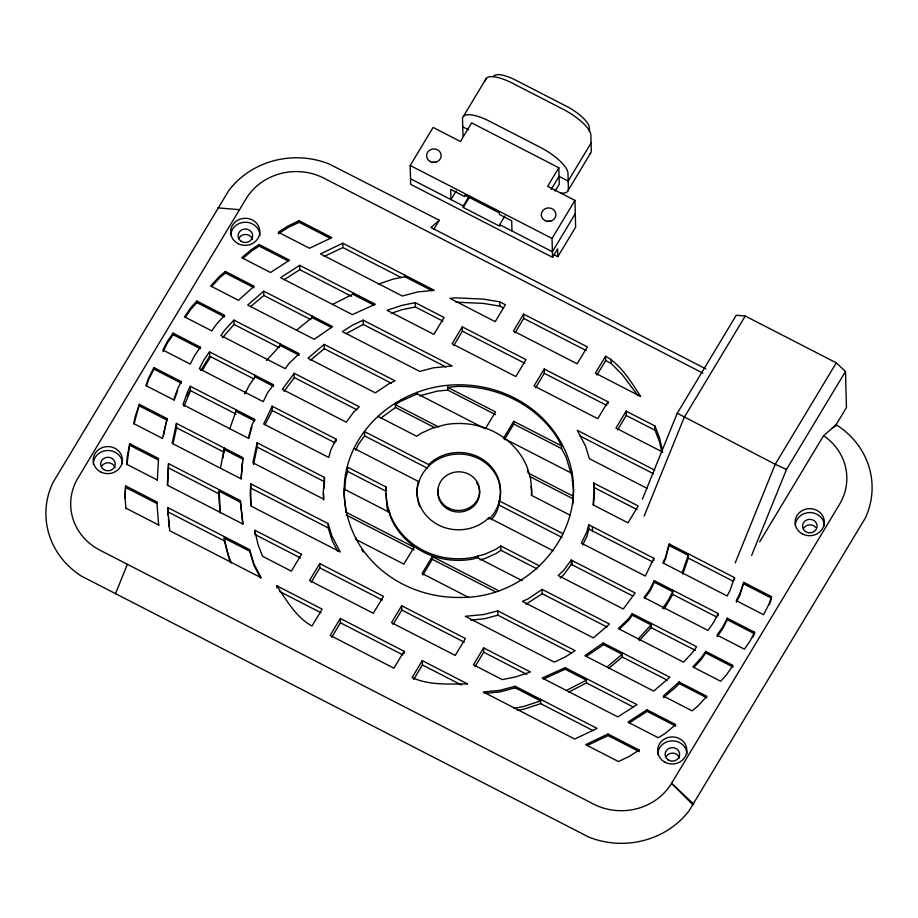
<?xml version="1.0" encoding="UTF-8"?>
<svg xmlns="http://www.w3.org/2000/svg" width="918" height="918" viewBox="0 0 918 918"><rect width="100%" height="100%" fill="white"/><g stroke="black" fill="none" stroke-linecap="round" stroke-linejoin="round"><path stroke-width="1.38" d="M158.699 525.28L156.794 501.905L125.605 485.863L125.009 496.627L125.927 508.492M125.043 498.199L125.605 485.863M126.925 464.554L129.759 443.704L158.539 458.507L157.311 480.171M168.522 463.647L167.328 485.174L242.937 524.075L240.378 500.608L168.522 463.647L167.661 485.461M219.172 489.707L218.989 499.403L220.125 512.772M250.763 483.809L250.166 494.572L251.153 506.151L340.222 551.97L331.983 536.204L328.139 523.604L250.763 483.809L250.821 505.325M241.147 478.966L242.582 461.02M324.433 477.417L323.17 493.379L323.813 499.243L252.875 462.752L257.109 442.774L324.433 477.417L324.524 480.653M323.595 493.7L323.538 500.035M324.02 488.376L324.547 481.732L257.212 447.089L257.109 442.774M344.457 487.71L344.066 494.595L345.994 512.198L414.064 547.208L403.886 564.122L356.069 539.52L356.023 537.948M344.675 490.705L345.616 478.863L347.635 471.45L347.52 467.136L386.168 487.022L386.26 490.258M386.168 487.022L385.744 492.346L387.029 504.074L390.494 515.411A73.015 67.657 -1.5 0 0 472.426 557.547L484.67 554.3L496.133 549.125L500.803 545.981L539.451 565.867M386.076 493.999L387.144 508.388L388.348 512.324M572.752 504.154L573.061 494.561M593.498 505.198L594.451 493.218L593.694 483.04L638.205 505.944L628.027 522.847L593.074 504.866L594.336 488.904L593.694 483.04M129.759 443.704L127.258 456.223L126.81 464.336L157.196 479.965M134.039 423.978L139.398 404.368L167.179 418.665L165.974 423.795M163.393 435.901L165.561 424.977M173.054 443.612L176.554 427.742L176.44 423.428L243.018 457.68L240.998 478.783L172.125 443.36L176.44 423.428M220.538 467.618L224.141 449.51L243.063 459.241M223.097 457.83L224.095 447.938M253.517 464.451L257.212 447.089M248.721 438.517L251.945 426.686M354.314 448.489L418.551 481.525L417.575 485.106A41.723 38.659 -1.5 0 0 438.391 524.958A41.723 38.659 -1.5 0 0 486.012 520.311L488.789 517.66L553.015 550.697M491.199 519.772C497.326 513.564 499.197 505.359 499.943 497.177A41.723 38.659 -1.5 0 0 479.116 457.325A41.723 38.659 -1.5 0 0 431.494 461.972L428.729 464.623L428.775 466.183M499.977 498.749C498.451 506.116 495.043 513.231 489.592 518.498M588.771 524.798L586.797 532.004L581.404 543.146L645.331 576.045L653.845 558.282L588.771 524.798L588.886 529.112L586.912 536.319L582.712 544.994M669.188 544.007L665.596 557.169L662.83 562.872L727.148 595.977L730.085 590.251L734.503 577.606L669.188 544.007L665.642 558.729L663.427 563.296M139.398 404.368L135.187 416.405L133.753 423.611L162.532 438.425L167.179 418.665M146.444 385.881L148.693 379.444L153.983 369.128L153.937 367.556L181.248 381.613L181.294 383.185L153.983 369.128M174.225 400.191L177.771 390.058M184.002 406.444L190.462 390.62L190.347 386.306L254.676 419.388L254.722 420.96L235.903 411.298L235.869 409.738M229.821 428.706L235.903 411.298M682.154 572.775L688.236 555.356L669.233 545.579M682.694 574.175L688.305 558.098L688.19 553.784M743.775 582.368L739.782 593.785L736.259 600.659L763.558 614.716L768.848 604.411L771.556 596.666L743.775 582.368L739.816 595.357L736.293 602.231M769.341 604.687L771.602 598.226L743.81 583.94M115.404 593.969L127.361 564.283M642.382 499.197L677.243 413.261L736.247 315.253L745.255 316.021L836.298 362.851L845.501 371.457L846.442 407.546L835.38 425.929M644.184 516.031L684.174 417.472L745.255 316.021M735.226 562.872L775.217 464.301L836.298 362.851M751.635 555.39L786.496 469.465L845.501 371.457M254.676 419.388L251.911 425.114L248.319 438.253L183.003 404.654L187.421 392.032L190.347 386.306M336.103 439.125L330.709 450.268L328.736 457.474L263.661 424.001L272.176 406.238L336.103 439.125L336.16 441.283M355.656 450.268L358.72 443.945L364.607 435.889L364.492 431.575L428.729 464.623M654.236 580.624L649.933 589.494L644.046 597.538L707.973 630.425L713.665 622.278L718.163 613.511L654.236 580.624L654.27 582.196L649.978 591.054L644.929 597.951M153.937 367.556L148.659 377.872L145.951 385.594L173.743 399.892L177.725 388.486L181.248 381.613M162.968 351.605L167.466 342.839L173.146 334.703L173.112 333.131L200.422 347.176L200.468 348.748M200.744 370.585L209.637 356.173L209.522 351.858L273.461 384.745L273.495 386.317L255.089 376.85L255.043 375.278M265.05 424.667L272.29 410.553L272.176 406.238M672.642 590.09L672.756 594.405L664.196 608.99M727.263 618.193L722.764 626.96L717.084 635.107L744.395 649.152L750.086 641.005L754.573 632.238L727.263 618.193L727.308 619.765L722.81 628.52L717.119 636.667M752.691 637.562L753.976 635.061M186.916 395.956L189.877 391.045M202.43 370.184L210.555 356.689M554.128 254.802L557.834 256.707L557.628 248.858L552.533 257.304L410.69 184.346L410.197 165.481L433.101 127.43L460.423 141.475L471.623 122.874L558.832 167.742L559.269 184.197L555.069 191.173M463.383 116.391L486.288 78.351M456.143 191.001L450.979 199.596L450.704 189.406L464.715 196.613L464.669 195.041L499.369 212.896L499.415 214.456L511.705 220.779L511.969 230.969M433.893 229.293L439.32 220.274L329.241 164.035A82.402 76.355 -1.5 0 0 228.628 190.772L52.774 482.879A82.402 76.355 -1.5 0 0 81.22 575.999L588.759 837.067A82.402 76.355 -1.5 0 0 689.372 810.33L865.226 518.222A82.402 76.355 -1.5 0 0 836.78 425.114L836.091 424.759L823.561 435.729L759.668 541.861M504.854 216.051L499.679 224.646L499.725 226.218L463.303 207.479L463.269 205.919L468.444 197.313M463.303 207.479L469.959 196.429M319.751 563.583L309.561 580.497L373.293 613.281L383.472 596.367L319.751 563.583L319.866 567.898L311.133 582.402M462.27 326.854L452.092 343.757L515.824 376.541L526.003 359.626L462.27 326.854L462.385 331.168L453.664 345.661M558.832 167.742L547.633 186.343L574.955 200.388L575.643 227.102L557.834 256.707M551.225 189.383L559.062 176.359L568.162 181.041L591.066 142.99M567.519 191.46L590.423 153.409M552.533 257.304L552.039 238.439L574.955 200.388M575.299 213.71L552.395 251.762L499.679 224.646M340.349 618.48L330.17 635.394L393.902 668.178L404.081 651.264L340.349 618.48L340.463 622.794L331.742 637.299M523.604 314.105L513.426 331.019L577.147 363.792L587.336 346.889L523.604 314.105L523.719 318.42L514.987 332.913M485.324 428.832L495.502 411.93L447.697 387.339L457.21 386.409A114.739 106.316 -1.5 0 1 557.364 437.92L561.518 445.884L513.713 421.293L503.534 438.207M401.682 605.742L391.504 622.645L455.236 655.429L465.415 638.515L401.682 605.742L401.797 610.057L393.065 624.55M544.213 369.002L534.035 385.916L597.756 418.688L607.945 401.774L544.213 369.002L544.328 373.316L535.596 387.809M499.071 590.94L432.275 556.572L422.085 573.486L468.65 597.434M422.888 575.024L432.344 559.314L432.275 556.572M504.338 439.745L513.782 424.047L513.713 421.293M605.536 356.253L595.357 373.167L640.695 396.484C630.964 381.899 621.314 364.916 605.536 356.253L605.65 360.567L596.93 375.06M422.291 660.627L412.113 677.541C429.096 685.528 449.246 683.91 467.618 683.956L422.291 660.627L422.406 664.953L413.674 679.446M483.614 647.89L473.436 664.793L502.238 679.607L515.514 676.945L530.443 671.976L483.614 647.89L483.729 652.205L475.008 666.697M662.498 450.841L659.491 437.806L654.959 425.963L626.145 411.149L615.967 428.063L662.796 452.149M617.539 429.957L626.26 415.464L626.145 411.149M173.112 333.131L167.42 341.278L162.934 350.033L190.244 364.09L194.731 355.323L200.422 347.176M185.275 317.33L191.219 308.815L196.9 302.619L196.865 301.047L224.646 315.344L216.269 324.479L211.806 330.882L184.484 316.825L191.173 307.243L196.865 301.047M209.522 351.858L203.842 360.005L199.344 368.772L263.271 401.659L267.574 392.789L273.461 384.745M222.512 337.744L234.021 324.421L233.906 320.107L299.234 353.705L289.032 363.448L285.234 368.646L220.905 335.563L224.623 330.228L233.906 320.107M255.089 376.85L249.398 384.998L244.911 393.753L244.865 392.181M283.995 391.458L294.322 377.585L294.208 373.27L359.282 406.754L353.694 412.102L346.293 422.211L282.365 389.324L294.208 373.27M662.498 608.577L668.189 600.418L672.676 591.662L654.27 582.196M705.701 651.401L701.237 657.793L692.86 666.938L720.641 681.236L726.322 675.04L733.023 665.447L705.701 651.401L705.747 652.973L701.283 659.365L693.836 667.489M571.226 560.06L563.824 570.181L558.224 575.529L623.299 609.001L635.141 592.959L571.226 560.06L571.34 564.375L563.927 574.496L560.198 578.065M632.273 613.637L628.474 618.824L618.273 628.566L683.6 662.176L692.883 652.055L696.601 646.72L632.273 613.637L632.307 615.209L628.509 620.396L619.34 629.163M211.588 286.611L219.551 277.924L225.426 273.002L225.38 271.43L254.16 286.232L238.451 300.301L210.658 286.003L219.517 276.352L225.38 271.43M266.472 360.533L280.265 345.501L280.219 343.929M638.24 638.917L651.114 624.883L632.307 615.209M639.238 640.661L651.195 627.625L651.08 623.311M679.068 681.971L663.335 696.051L692.126 710.853L697.99 705.919L706.86 696.269L679.068 681.971L679.113 683.543L675.602 687.352L663.381 697.611M381.039 417.988L395.474 407.477L395.36 403.163M603.229 642.956L584.881 655.681L653.742 691.105L669.807 677.209L603.229 642.956L603.275 644.528L601.887 645.859L586.051 656.496M439.32 220.274L431.012 227.515L705.827 368.875M242.8 258.417L251.98 250.717L259.197 246.081L259.163 244.509L289.549 260.15L270.523 272.508L241.744 257.706L251.934 249.145L259.163 244.509M263.753 291.167L247.711 305.063L314.289 339.304L332.626 326.601L263.753 291.167L263.868 295.481L250.557 306.658M296.457 330.262L312.04 317.559L312.005 315.987M324.146 344.376L308.012 358.227L375.347 392.858L389.347 383.46L395.084 380.867L324.146 344.376L324.261 348.691L310.41 360.326M607.452 666.64L622.197 654.259L603.275 644.528M608.577 668.499L622.266 657.013L622.152 652.698M646.983 709.775L627.958 722.133L658.344 737.774L665.561 733.138L675.763 724.577L646.983 709.775L646.215 712.012L629.14 722.971M500.803 545.981L500.918 550.295L496.248 553.439L484.784 558.614L480.045 559.865M542.159 589.413L528.16 598.823L522.422 601.405L593.361 637.895L609.495 624.056L542.159 589.413L542.274 593.728L525.98 604.17M832.075 428.258L836.78 425.114M278.361 233.792L287.942 227.641L299.119 222.317L330.641 238.531M299.681 265.359L280.518 277.649L352.363 314.599L375.301 304.248L299.681 265.359L299.796 269.674L284.224 279.657M332.408 304.501L352.753 294.208L374.085 305.178M346.097 333.636L363.264 324.467L445.964 367.005M586.338 678.586L586.453 682.9L568.77 692.115M639.18 750.063L629.599 756.202L618.422 761.527L585.65 744.67L608.003 734.021L639.18 750.063L639.226 751.624L608.037 735.582L586.935 745.645M299.073 220.745L287.908 226.08L278.326 232.22L309.504 248.262L331.857 237.613L299.073 220.745L299.119 222.317M342.781 243.236L320.439 253.884L402.325 296.009L417.759 291.913L434.271 290.295L342.781 243.236L342.896 247.55L401.189 277.534M324.272 256.42L342.896 247.55M363.149 320.152L351.973 325.477L342.391 331.616L419.767 371.423L433.365 367.808L452.218 365.972L363.149 320.152L363.264 324.467M566.119 690.6L586.384 680.146L565.178 669.245L543.525 679.022M484.061 428.19L417.265 393.833L400.064 401.591L395.394 404.723L438.712 427.008M565.144 667.673L542.205 678.023L617.825 716.924L636.989 704.634L565.144 667.673L565.178 669.245M378.273 284.11L393.512 279.038L404.918 276.743L431.873 290.604M391.252 313.267L402.107 309.653L415.384 306.979L442.924 321.151M593.418 730.774L540.656 703.636L524.144 709.121L517.809 710.394M419.515 395.842L437.393 391.102L447.766 390.081L495.571 414.672M522.204 580.681L477.612 557.754L472.46 559.119A73.015 67.657 -1.5 0 1 390.54 516.972L389.037 510.637M497.74 610.86L484.142 614.475L465.288 616.311L554.357 662.13L565.534 656.806L575.116 650.655L497.74 610.86L497.854 615.175L571.421 653.019M497.854 615.175L484.256 618.789L470.785 620.098M515.182 686.274L499.748 690.37L483.235 691.977L574.725 739.047L597.067 728.399L515.182 686.274L515.216 687.834L540.587 700.882L524.075 706.378L513.942 708.421M515.216 687.834L499.794 691.942L484.647 693.423M415.269 302.665L401.992 305.338L387.063 310.307L433.881 334.393L444.071 317.479L415.269 302.665L415.384 306.979M455.994 302.183L483.247 303.388L499.92 306.176L503.271 307.897M217.91 207.881L239.495 209.694M499.805 301.861L483.132 299.073L455.879 297.868L449.889 298.327L495.215 321.644L505.393 304.742L499.805 301.861L499.92 306.176M786.496 469.465L775.217 464.301L677.243 413.261M462.741 126.81L468.432 129.736M410.197 165.481L552.039 238.439M410.553 178.792L463.269 205.919M702.958 373.156L324.02 178.218A57.375 53.152 -1.5 0 0 245.944 198.965L77.973 477.98A57.375 53.152 -1.5 0 0 100.039 550.238L593.487 804.053A57.375 53.152 -1.5 0 0 671.563 783.318L839.534 504.303A57.375 53.152 -1.5 0 0 826.693 437.955L823.561 435.729M523.719 318.42L586.177 350.55M605.65 360.567L611.25 363.448L622.611 375.072L638.079 395.842M462.385 331.168L524.844 363.287M544.328 373.316L606.775 405.435M626.26 415.464L655.073 430.278L659.606 442.12L662.016 452.551M259.197 246.081L288.321 261.068M299.796 269.674L351.571 296.307M654.764 470.165L577.284 430.301L585.523 446.068L589.367 458.679L647.133 488.387M579.935 435.924L653.605 473.826M225.426 273.002L254.206 287.804M312.04 317.559L331.455 327.542M263.868 295.481L310.846 319.648M513.782 424.047L561.598 448.638L566.131 457.325L571.157 473.768M504.797 438.85L571.593 473.218L573.52 490.82L573.096 496.133L528.504 473.195L527.414 469.626M324.261 348.691L391.389 383.231M593.808 487.355L637.046 509.605M196.9 302.619L224.692 316.917M280.265 345.501L299.268 355.277M234.021 324.421L279.083 347.601M688.305 558.098L733.367 581.278M395.474 407.477L434.96 427.788M529.858 476.603L573.176 498.876M378.055 416.416L416.715 436.291L421.373 433.158L432.837 427.983L445.081 424.724A73.015 67.657 -1.5 0 1 527.012 466.872L530.478 478.209L531.763 489.937L531.338 495.261L569.986 515.136M294.322 377.585L356.895 409.772M588.886 529.112L652.698 561.942M498.967 500.746L563.193 533.783M173.146 334.703L199.217 348.106M727.308 619.765L754.619 633.81L754.573 632.238M209.637 356.173L253.896 378.939M364.607 435.889L427.581 468.283M499.082 505.061L562.045 537.455M672.756 594.405L717.004 617.171M272.29 410.553L334.967 442.797M571.34 564.375L632.731 595.966M705.747 652.973L733.057 667.019M347.635 471.45L386.283 491.337M500.918 550.295L537.076 568.896M190.462 390.62L235.983 414.052M651.195 627.625L695.454 650.392M344.491 489.271L389.083 512.21M542.274 593.728L607.073 627.063M139.433 405.94L167.225 420.237M679.113 683.543L706.894 697.829M176.554 427.742L224.21 452.253M346.063 514.941L414.133 549.951M432.344 559.314L495.364 591.743M622.266 657.013L667.409 680.227M250.878 488.124L328.254 527.919L332.098 540.518L337.801 551.443M129.794 445.276L158.573 460.079M242.834 524.27L240.413 502.18L219.218 491.268L220.286 512.692M647.018 711.347L675.797 726.149M168.637 467.962L219.287 494.022M586.453 682.9L633.305 706.998M256.088 535.091L300.393 557.88M319.866 567.898L382.313 600.028M401.797 610.057L464.256 642.175M483.729 652.205L526.76 674.34M167.719 507.528L249.604 549.653L253.965 563.939L261.194 577.766L169.704 530.696L167.719 507.528L168.178 515.927M125.651 487.435L156.829 503.477L156.794 501.905M260.574 578.076L254.011 565.499L249.65 551.225L224.29 538.178L227.939 554.059L231.347 562.941M167.833 511.842L224.359 540.92L229.959 561.873M125.995 508.216L158.78 525.073M276.811 585.787L322.149 609.116L311.971 626.03C296.193 617.355 286.542 600.383 276.811 585.787L276.857 587.945M279.439 591.399L321.002 612.788M340.463 622.794L402.922 654.924M422.406 664.953L461.433 685.023M693.629 803.95L671.563 783.318L693.01 804.937M531.017 486.437L531.878 494.251M168.419 518.659L169.119 526.829M734.503 577.606L734.561 579.763M718.163 613.511L718.22 615.668M654.959 425.963L655.073 430.278M653.845 558.282L653.903 560.439M611.147 359.133L611.25 363.448M607.945 401.774L607.991 403.943M608.003 734.021L608.037 735.582M589.471 131.653L589.367 127.74A26.083 8.446 31.1 0 0 566.36 106.224L515.549 80.084A26.083 8.446 31 0 0 493.436 76.504M592.374 526.657L592.489 530.971M571.558 471.645L571.593 473.218M572.017 560.473L572.132 564.788M561.483 444.323L561.598 448.638M540.541 699.321L540.656 703.636M528.47 471.623L528.504 473.195M488.789 517.66L488.824 519.221M477.567 556.182L477.612 557.754M447.651 385.767L447.766 390.081M417.22 392.261L417.265 393.833M418.551 481.525L418.585 483.097M404.884 275.171L404.918 276.743M404.081 651.264L404.138 653.421M352.719 292.635L352.753 294.208M345.96 510.626L345.994 512.198M328.139 523.604L328.254 527.919M254.734 531.212L254.814 534.448M249.604 549.653L249.65 551.225M240.378 500.608L240.413 502.18M224.244 536.605L224.359 540.92M546.956 221.479A7.298 6.77 -1.5 0 1 550.743 221.422M432.24 162.475A7.298 6.77 -1.5 0 1 436.027 162.406M589.31 154.281A31.292 10.132 31.1 0 0 591.272 150.839L590.871 135.153A31.292 10.132 31.1 0 0 563.25 109.334L512.451 83.194A31.292 10.132 31 0 0 485.438 80.922M463.223 136.312A31.292 10.132 31.1 0 1 462.947 134.659L462.534 118.961A31.292 10.132 31 0 1 489.546 121.245L540.346 147.373A31.292 10.132 31.1 0 1 567.967 173.192L568.368 188.89A31.292 10.132 31.1 0 1 560.588 193.09M101.68 466.241A7.298 6.77 -1.5 0 1 115.083 467.652M239.116 237.957A7.298 6.77 -1.5 0 1 252.519 239.368M666.135 756.593A7.298 6.77 -1.5 0 1 679.538 758.004M803.571 528.309A7.298 6.77 -1.5 0 1 815.677 527.368M93.303 464.267A14.608 13.529 -1.5 0 1 107.704 450.497A14.608 13.529 -1.5 0 1 122.507 463.785M230.785 234.813A14.608 13.529 -1.5 0 1 245.783 222.225A14.608 13.529 -1.5 0 1 259.943 235.501M795.24 525.153A14.608 13.529 -1.5 0 1 810.238 512.565A14.608 13.529 -1.5 0 1 824.41 525.853M657.77 754.619A14.608 13.529 -1.5 0 1 672.171 740.849A14.608 13.529 -1.5 0 1 686.974 754.137M363.276 551.959A114.739 106.316 -1.5 0 1 361.726 549.744M500.184 497.407A41.723 38.659 -1.5 0 0 478.519 458.564A41.723 38.659 -1.5 0 0 431.54 463.544C424.426 469.396 419.331 477.589 417.61 486.678A41.723 38.659 -1.5 0 0 417.816 500.103M419.79 506.575A41.723 38.659 -1.5 0 1 418.103 501.412M478.691 486.838A20.862 19.324 -1.5 0 1 460.297 511.98A20.862 19.324 -1.5 0 1 438.207 489.696M476.717 482.742A20.862 19.324 -1.5 0 1 478.301 485.771M345.501 474.537C341.496 499.208 346.912 524.798 360.189 545.923A114.739 106.316 -1.5 0 0 460.331 597.446C541.597 598.513 604.526 508.446 557.318 436.348A114.739 106.316 -1.5 0 0 457.175 384.837C405.389 385.101 354.543 422.326 345.501 474.537M301.54 554.22L291.362 571.134L262.548 556.308L258.015 544.477L254.711 530.134L301.54 554.22M545.028 220.584A7.298 6.77 -1.5 0 0 555.895 214.548A7.298 6.77 -1.5 0 0 544.856 208.868A7.298 6.77 -1.5 0 0 545.028 220.584M430.312 161.579A7.298 6.77 -1.5 0 0 441.179 155.532A7.298 6.77 -1.5 0 0 430.14 149.863A7.298 6.77 -1.5 0 0 430.312 161.579M103.539 469.465A7.298 6.77 -1.5 0 0 115.163 464.795A7.298 6.77 -1.5 0 0 105.019 457.83A7.298 6.77 -1.5 0 0 103.539 469.465M240.975 241.182A7.298 6.77 -1.5 0 0 252.599 236.511A7.298 6.77 -1.5 0 0 242.455 229.546A7.298 6.77 -1.5 0 0 240.975 241.182M668.006 759.817A7.298 6.77 -1.5 0 0 679.618 755.147A7.298 6.77 -1.5 0 0 669.486 748.17A7.298 6.77 -1.5 0 0 668.006 759.817M805.442 531.533A7.298 6.77 -1.5 0 0 817.054 526.852A7.298 6.77 -1.5 0 0 806.922 519.886A7.298 6.77 -1.5 0 0 805.442 531.533M100.682 471.944A14.608 13.529 -1.5 0 0 122.404 459.872A14.608 13.529 -1.5 0 0 100.326 448.512A14.608 13.529 -1.5 0 0 100.682 471.944M238.118 243.66A14.608 13.529 -1.5 0 0 259.84 231.577A14.608 13.529 -1.5 0 0 237.762 220.228A14.608 13.529 -1.5 0 0 238.118 243.66M802.573 534.012A14.608 13.529 -1.5 0 0 824.307 521.929A14.608 13.529 -1.5 0 0 802.229 510.569A14.608 13.529 -1.5 0 0 802.573 534.012M665.137 762.296A14.608 13.529 -1.5 0 0 686.871 750.213A14.608 13.529 -1.5 0 0 664.793 738.864A14.608 13.529 -1.5 0 0 665.137 762.296M448.569 508.044A20.862 19.324 -1.5 0 0 479.609 490.797A20.862 19.324 -1.5 0 0 448.076 474.572A20.862 19.324 -1.5 0 0 448.569 508.044"/></g></svg>
